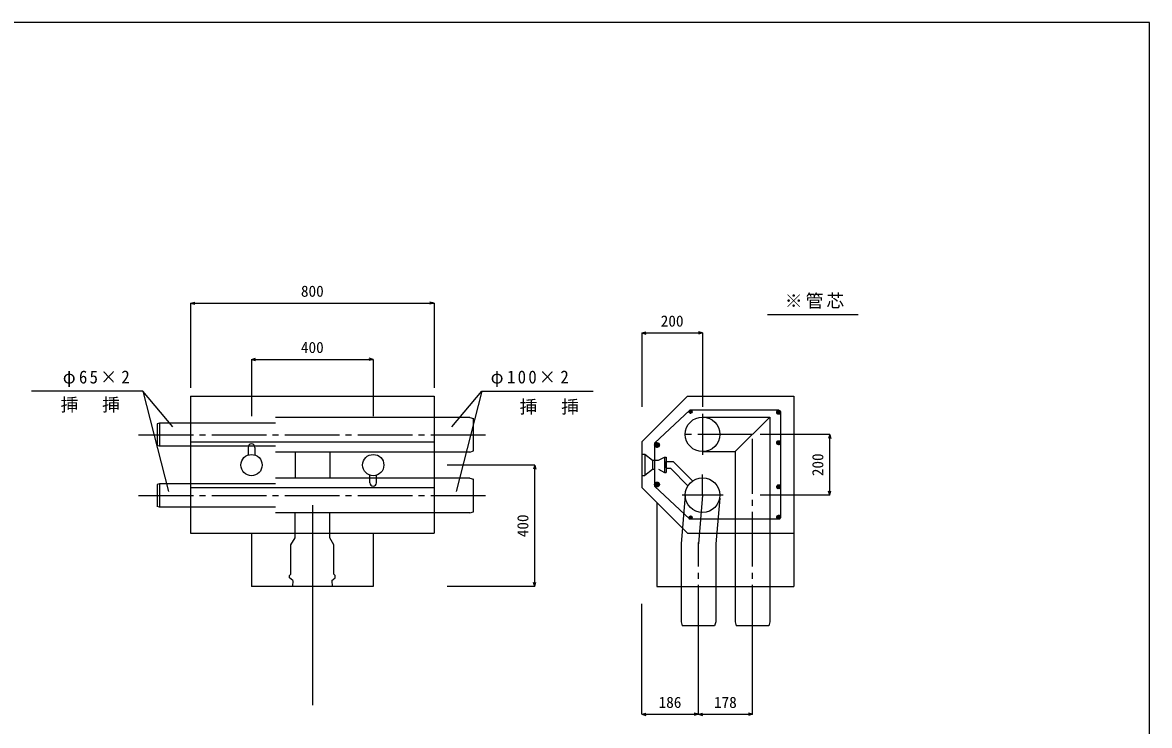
# Model space of a CAD drawing. Units: millimetres on the paper, enlarged 15 times, with parts at other scales. Extents: x -2095 to 2105, y -1473 to 4853.
# Drawn here: x -673 to 2105, y -267 to 1467 of the extents above; entities that cross this region are included whole.
import ezdxf
from ezdxf.enums import TextEntityAlignment as Align

# ---------------------------------------------------------------- set-up
doc = ezdxf.new("R2010")
doc.units = ezdxf.units.MM
doc.header["$LTSCALE"] = 15
doc.linetypes.add('CHAIN2', pattern=[12, 9, -1, 1, -1])
for name, color, linetype in [('0-0_枠', 4, 'CHAIN2'), ('0-1', 4, 'Continuous'), ('0-2_パイプ', 4, 'Continuous'), ('0-3', 2, 'Continuous'), ('0-4_ノズル', 7, 'Continuous'), ('0-A', 4, 'Continuous'), ('2-0_外寸', 7, 'Continuous')]:
    doc.layers.add(name, color=color, linetype=linetype)
doc.styles.add('ＭＳ ゴシック', font='')
doc.styles.get('ＭＳ ゴシック').set_extended_font_data('MS Gothic')

msp = doc.modelspace()

# ---------------------------------------------------------------- linework, layer by layer
at = {"layer": '0-0_枠', "linetype": 'Continuous'}
for p, q in [((-258.28, 774.62), (-248.13, 777.34)), ((-258.28, 774.62), (341.72, 774.62)), ((-258.28, 774.62), (-248.13, 771.91)), ((-258.28, 774.62), (-258.28, 565.89)), ((341.72, 774.62), (331.58, 777.34)), ((341.72, 774.62), (331.58, 771.91)), ((341.72, 774.62), (341.72, 565.89)), ((589.9, 375.34), (373.69, 375.34)), ((589.9, 375.34), (587.18, 365.2)), ((589.9, 75.34), (589.9, 375.34)), ((589.9, 375.34), (592.61, 365.2)), ((589.9, 75.34), (587.18, 85.49)), ((589.9, 75.34), (592.61, 85.49)), ((589.9, 75.34), (373.69, 75.34))]:
    msp.add_line(p, q, dxfattribs=at)
at = {"layer": '0-0_枠', "color": 7}
for p, q in [((1003.65, 501.62), (1003.65, 400.37)), ((-386.48, 450.1), (479.65, 450.1)), ((1003.65, 301), (1003.65, 351.62)), ((-386.48, 300.1), (479.65, 300.1)), ((1054.27, 301), (953.02, 301)), ((1003.65, 301), (993.15, 180.98)), ((993.15, -55.37), (993.15, 184.46))]:
    msp.add_line(p, q, dxfattribs=at)
msp.add_lwpolyline([(1126.65, -55.37), (1126.65, 451), (953.02, 451)], dxfattribs=at)
at = {"layer": '0-1', "color": 3}
for p, q in [((-258.28, 544.75), (-258.28, 207.25)), ((-258.28, 544.75), (341.72, 544.75)), ((341.72, 544.75), (341.72, 207.25)), ((853.65, 432.49), (966.15, 544.75)), ((966.15, 544.75), (1228.65, 544.75)), ((1228.65, 544.75), (1228.65, 207.25)), ((341.72, 431.59), (-258.28, 431.59)), ((853.65, 432.49), (853.65, 319.99)), ((341.72, 319.09), (-258.28, 319.09)), ((853.65, 319.99), (966.15, 207.25)), ((891.15, 282.41), (891.15, 76)), ((-258.28, 207.25), (341.72, 207.25)), ((-108.28, 206.59), (-108.28, 75.34)), ((191.72, 206.59), (191.72, 75.34)), ((966.15, 207.25), (1228.65, 207.25)), ((1228.65, 207.25), (1228.65, 76)), ((191.72, 75.34), (-108.28, 75.34)), ((891.15, 76), (1228.65, 76))]:
    msp.add_line(p, q, dxfattribs=at)
at = {"layer": '0-1', "color": 7}
for p, q in [((853.65, 402.24), (861.11, 402.24)), ((861.11, 402.24), (861.11, 349.74)), ((861.11, 402.24), (879.86, 387.24)), ((894.86, 387.24), (909.86, 394.74)), ((909.86, 394.74), (913.61, 394.74)), ((909.86, 394.74), (909.86, 357.24)), ((913.61, 394.74), (913.61, 363.75)), ((861.11, 349.96), (879.86, 364.74)), ((879.86, 387.24), (883.12, 387.24)), ((879.86, 387.01), (879.86, 364.93)), ((879.86, 364.74), (883.65, 364.74)), ((882.49, 387.24), (894.86, 387.24)), ((894.86, 364.74), (909.86, 357.24)), ((912.9, 384.25), (912.9, 368.01)), ((932.06, 382.94), (913.61, 382.94)), ((925.23, 366.44), (913.61, 366.44)), ((913.61, 365.31), (913.61, 363.75)), ((913.61, 363.75), (913.61, 357.24)), ((967.63, 324.03), (925.23, 366.44)), ((979.04, 335.96), (932.06, 382.94)), ((853.65, 349.74), (861.11, 349.74)), ((909.86, 357.24), (913.61, 357.24))]:
    msp.add_line(p, q, dxfattribs=at)
for centre in [(1003.65, 451), (1003.65, 301)]:
    msp.add_circle(centre, 42.75, dxfattribs=at)
at = {"layer": '0-2_パイプ', "color": 7}
for p, q in [((1163.72, 746.51), (1386.81, 746.51)), ((-376.41, 557.69), (-312.54, 310.2)), ((385.34, 469.87), (459.86, 557.69)), ((459.86, 557.69), (395.99, 310.2)), ((459.86, 557.69), (733.96, 557.69)), ((41.72, 276.36), (41.72, -216.84))]:
    msp.add_line(p, q, dxfattribs=at)
at = {"layer": '0-2_パイプ'}
for p, q in [((853.65, 700.99), (863.79, 703.7)), ((853.65, 700.99), (1003.65, 700.99)), ((853.65, 700.99), (863.79, 698.27)), ((853.65, 700.99), (853.65, 518.68)), ((1003.65, 700.99), (993.5, 703.7)), ((1003.65, 700.99), (993.5, 698.27)), ((1003.65, 700.99), (1003.65, 518.68)), ((-108.28, 635.92), (-98.13, 638.63)), ((-108.28, 635.92), (191.72, 635.92)), ((-108.28, 635.92), (-98.13, 633.2)), ((-108.28, 635.92), (-108.28, 495.92)), ((191.72, 635.92), (181.58, 638.63)), ((191.72, 635.92), (181.58, 633.2)), ((191.72, 635.92), (191.72, 495.92)), ((-334.78, 478.6), (-340.78, 476.99)), ((-340.78, 476.99), (-340.78, 423.21)), ((-334.78, 478.6), (-334.78, 421.6)), ((-48.81, 478.6), (-334.78, 478.6)), ((429.47, 492.85), (-48.81, 492.85)), ((429.47, 492.85), (439.22, 490.24)), ((439.22, 409.96), (439.22, 490.24)), ((1169.4, 493.75), (1169.4, -11.75)), ((1316.91, 451), (1145.65, 451)), ((1316.91, 451), (1314.19, 440.86)), ((1316.91, 301), (1316.91, 451)), ((1316.91, 451), (1319.63, 440.86)), ((-334.78, 421.6), (-340.78, 423.21)), ((-48.81, 421.6), (-334.78, 421.6)), ((429.47, 407.35), (-48.81, 407.35)), ((-1.03, 407.35), (-1.03, 342.85)), ((84.47, 407.35), (84.47, 342.85)), ((429.47, 407.35), (439.22, 409.96)), ((1083.9, 408.25), (1083.9, -11.75)), ((429.47, 342.85), (-48.81, 342.85)), ((429.47, 342.85), (439.22, 340.24)), ((439.22, 259.96), (439.22, 340.24)), ((-334.78, 328.6), (-340.78, 326.99)), ((-340.78, 326.99), (-340.78, 273.21)), ((-334.78, 328.6), (-334.78, 271.6)), ((-48.81, 328.6), (-334.78, 328.6)), ((1316.91, 301), (1314.19, 311.14)), ((1316.91, 301), (1319.63, 311.14)), ((1316.91, 301), (1145.65, 301)), ((-334.78, 271.6), (-340.78, 273.21)), ((-48.81, 271.6), (-334.78, 271.6)), ((429.47, 257.35), (-48.81, 257.35)), ((-1.03, 195.76), (-1.03, 257.35)), ((84.47, 195.76), (84.47, 257.35)), ((429.47, 257.35), (439.22, 259.96)), ((950.4, 180.98), (950.4, -11.75)), ((1035.9, 180.98), (1035.9, -11.75)), ((-14.38, 102.98), (-11.23, 106.13)), ((-14.38, 96.98), (-14.38, 102.98)), ((-6.46, 90.34), (-14.38, 96.98)), ((-6.46, 90.34), (-6.99, 75.34)), ((89.91, 90.34), (90.44, 75.34)), ((90.44, 75.34), (-6.99, 75.34)), ((853.65, -239.59), (853.65, 32.98)), ((993.15, -239.59), (993.15, 32.98)), ((1126.65, -239.59), (1126.65, 32.98)), ((950.4, -11.75), (953.01, -21.5)), ((1033.28, -21.5), (953.01, -21.5)), ((1035.9, -11.75), (1033.28, -21.5)), ((1083.9, -11.75), (1086.51, -21.5)), ((1166.78, -21.5), (1086.51, -21.5)), ((1169.4, -11.75), (1166.78, -21.5)), ((853.65, -239.59), (863.79, -236.88)), ((853.65, -239.59), (993.15, -239.59)), ((853.65, -239.59), (863.79, -242.31)), ((993.15, -239.59), (983, -236.88)), ((993.15, -239.59), (983, -242.31)), ((993.15, -239.59), (1003.29, -236.88)), ((993.15, -239.59), (1126.65, -239.59)), ((993.15, -239.59), (1003.29, -242.31)), ((1126.65, -239.59), (1116.5, -236.88)), ((1126.65, -239.59), (1116.5, -242.31))]:
    msp.add_line(p, q, dxfattribs=at)
at = {"layer": '0-2_パイプ', "color": 7}
msp.add_lwpolyline([(-301.89, 469.87), (-376.41, 557.69), (-650.52, 557.69)], dxfattribs=at)
at = {"layer": '0-2_パイプ'}
for points in [[(-11.23, 106.13), (-11.23, 178.09), (-1.03, 195.76)], [(89.91, 90.34), (97.82, 96.98), (97.82, 102.98), (94.67, 106.13), (94.67, 178.09), (84.47, 195.76)]]:
    msp.add_lwpolyline(points, dxfattribs=at)
at = {"layer": '0-3'}
for p, q in [((885.15, 428.82), (972.39, 510.25)), ((1191.15, 510.25), (972.39, 510.25)), ((1191.34, 510.25), (1186.27, 505.19)), ((1190.18, 510.15), (1186.37, 506.34)), ((1192.27, 510.12), (1186.4, 504.25)), ((1193.07, 509.85), (1186.67, 503.45)), ((1193.76, 509.49), (1187.03, 502.76)), ((1188.3, 509.33), (1187.19, 508.22)), ((1194.37, 509.03), (1187.49, 502.15)), ((1194.89, 508.5), (1188.02, 501.63)), ((1195.33, 507.88), (1188.64, 501.19)), ((1195.68, 507.17), (1189.35, 500.84)), ((1195.92, 506.35), (1190.17, 500.6)), ((1196.02, 505.39), (1191.13, 500.5)), ((1195.87, 504.18), (1192.34, 500.65)), ((1196.02, 505.37), (1196.02, 246.62)), ((885.15, 428.82), (885.15, 323.18)), ((890.67, 430.73), (885.17, 425.23)), ((891.72, 430.72), (885.17, 424.17)), ((892.63, 430.56), (885.33, 423.27)), ((889.35, 430.48), (885.42, 426.54)), ((893.42, 430.3), (885.59, 422.47)), ((894.13, 429.95), (885.94, 421.76)), ((894.77, 429.53), (886.37, 421.12)), ((895.34, 429.04), (886.86, 420.55)), ((895.84, 428.48), (887.41, 420.05)), ((896.28, 427.85), (888.04, 419.62)), ((896.64, 427.16), (888.74, 419.25)), ((896.92, 426.37), (889.52, 418.97)), ((897.1, 425.49), (890.4, 418.8)), ((897.14, 424.47), (891.42, 418.76)), ((896.95, 423.22), (892.68, 418.95)), ((895.97, 421.18), (894.71, 419.93)), ((1191.34, 435.25), (1186.27, 430.19)), ((1190.18, 435.15), (1186.37, 431.34)), ((1192.27, 435.12), (1186.4, 429.25)), ((1193.07, 434.85), (1186.67, 428.45)), ((1193.76, 434.49), (1187.03, 427.76)), ((1188.3, 434.33), (1187.19, 433.22)), ((1194.37, 434.03), (1187.49, 427.15)), ((1194.89, 433.5), (1188.02, 426.63)), ((1195.33, 432.88), (1188.64, 426.19)), ((1195.68, 432.17), (1189.35, 425.84)), ((1195.92, 431.35), (1190.17, 425.6)), ((1196.02, 430.39), (1191.13, 425.5)), ((1195.87, 429.18), (1192.34, 425.65)), ((885.15, 323.18), (972.39, 241.75)), ((891.72, 321.28), (885.17, 327.82)), ((890.67, 321.27), (885.17, 326.77)), ((892.63, 321.43), (885.33, 328.73)), ((889.35, 321.52), (885.42, 325.46)), ((893.42, 321.7), (885.59, 329.52)), ((894.13, 322.05), (885.94, 330.24)), ((894.77, 322.47), (886.37, 330.88)), ((895.34, 322.96), (886.86, 331.44)), ((895.84, 323.52), (887.41, 331.95)), ((896.28, 324.14), (888.04, 332.38)), ((896.64, 324.84), (888.74, 332.74)), ((896.92, 325.62), (889.52, 333.02)), ((897.1, 326.51), (890.4, 333.2)), ((897.14, 327.53), (891.42, 333.24)), ((896.95, 328.78), (892.68, 333.05)), ((895.97, 330.82), (894.71, 332.07)), ((1191.34, 316.75), (1186.27, 321.81)), ((1190.18, 316.85), (1186.37, 320.66)), ((1192.27, 316.88), (1186.4, 322.75)), ((1193.07, 317.14), (1186.67, 323.54)), ((1193.76, 317.51), (1187.03, 324.24)), ((1188.3, 317.67), (1187.19, 318.78)), ((1194.37, 317.96), (1187.49, 324.84)), ((1194.89, 318.5), (1188.02, 325.37)), ((1195.33, 319.12), (1188.64, 325.81)), ((1195.68, 319.83), (1189.35, 326.16)), ((1195.92, 320.65), (1190.17, 326.4)), ((1196.02, 321.61), (1191.13, 326.5)), ((1195.87, 322.82), (1192.34, 326.35)), ((1194.89, 243.5), (1188.02, 250.37)), ((1195.33, 244.12), (1188.64, 250.81)), ((1195.68, 244.83), (1189.35, 251.16)), ((1195.92, 245.65), (1190.17, 251.4)), ((1196.02, 246.61), (1191.13, 251.5)), ((1195.87, 247.82), (1192.34, 251.35)), ((1191.15, 241.75), (972.39, 241.75)), ((1191.34, 241.75), (1186.27, 246.81)), ((1190.18, 241.85), (1186.37, 245.66)), ((1192.27, 241.88), (1186.4, 247.75)), ((1193.07, 242.14), (1186.67, 248.54)), ((1193.76, 242.51), (1187.03, 249.24)), ((1188.3, 242.67), (1187.19, 243.78)), ((1194.37, 242.96), (1187.49, 249.84))]:
    msp.add_line(p, q, dxfattribs=at)
at = {"layer": '0-3', "color": 7}
for p, q in [((974.2, 510.22), (970.14, 506.17)), ((973.38, 510.2), (970.16, 506.98)), ((974.87, 510.1), (970.26, 505.49)), ((975.45, 509.89), (970.48, 504.91)), ((972.24, 509.86), (970.5, 508.12)), ((975.96, 509.6), (970.76, 504.4)), ((976.41, 509.25), (971.11, 503.96)), ((976.79, 508.84), (971.52, 503.57)), ((977.12, 508.37), (971.99, 503.25)), ((977.38, 507.84), (972.53, 502.99)), ((977.56, 507.22), (973.15, 502.81)), ((977.63, 506.5), (973.87, 502.74)), ((977.52, 505.59), (974.77, 502.84)), ((974.2, 241.77), (970.14, 245.83)), ((973.38, 241.79), (970.16, 245.01)), ((974.87, 241.9), (970.26, 246.5)), ((975.45, 242.11), (970.48, 247.09)), ((972.24, 242.14), (970.5, 243.88)), ((975.96, 242.39), (970.76, 247.6)), ((976.41, 242.74), (971.11, 248.04)), ((976.79, 243.15), (971.52, 248.43)), ((977.12, 243.62), (971.99, 248.75)), ((977.38, 244.16), (972.53, 249.01)), ((977.56, 244.78), (973.15, 249.19)), ((977.63, 245.5), (973.87, 249.26)), ((977.52, 246.41), (974.77, 249.15))]:
    msp.add_line(p, q, dxfattribs=at)
at = {"layer": '0-3'}
for centre, radius in [((973.88, 506.49), 3.75), ((1191.15, 505.37), 4.88), ((891.15, 424.75), 6), ((1191.15, 430.37), 4.88), ((891.15, 327.25), 6), ((1191.15, 321.62), 4.88), ((1191.15, 246.62), 4.88), ((973.88, 245.51), 3.75)]:
    msp.add_circle(centre, radius, dxfattribs=at)
at = {"layer": '0-4_ノズル'}
for p, q in [((-116.53, 418.92), (-116.53, 400.02)), ((-100.03, 418.92), (-100.03, 400.02)), ((183.47, 331.28), (183.47, 350.18)), ((199.97, 331.28), (199.97, 350.18))]:
    msp.add_line(p, q, dxfattribs=at)
for centre in [(-108.28, 375.1), (191.72, 375.1)]:
    msp.add_circle(centre, 26.25, dxfattribs=at)
for centre, start, end in [((-108.28, 418.92), 0, 180), ((191.72, 331.28), 180, 0)]:
    msp.add_arc(centre, 8.25, start, end, dxfattribs=at)
at = {"layer": '0-A'}
for p, q in [((1003.65, 493.75), (1169.4, 493.75)), ((1083.9, 408.25), (1169.4, 493.75)), ((1003.65, 408.25), (1083.9, 408.25)), ((960.9, 301), (950.4, 180.98)), ((1045.75, 293.58), (1035.9, 180.98))]:
    msp.add_line(p, q, dxfattribs=at)
at = {"layer": '2-0_外寸', "color": 5}
for p, q in [((2105.14, 1466.87), (-2094.86, 1466.87)), ((2105.14, -1473.13), (2105.14, 1466.87))]:
    msp.add_line(p, q, dxfattribs=at)

# ---------------------------------------------------------------- texts
at = {"layer": '0-0_枠', "style": 'ＭＳ ゴシック'}
msp.add_text('800', height=27.49, dxfattribs=at).set_placement((13.6, 782.12), align=Align.BOTTOM_LEFT)
msp.add_text('400', height=27.49, rotation=90, dxfattribs=at).set_placement((582.4, 197.22), align=Align.BOTTOM_LEFT)
at = {"layer": '0-2_パイプ', "style": 'ＭＳ ゴシック'}
for s, p in [('200', (900.52, 708.49)), ('400', (13.6, 643.42)), ('186', (895.27, -232.09)), ('178', (1031.77, -232.09))]:
    msp.add_text(s, height=27.49, dxfattribs=at).set_placement(p, align=Align.BOTTOM_LEFT)
msp.add_text('200', height=27.49, rotation=90, dxfattribs=at).set_placement((1309.41, 347.87), align=Align.BOTTOM_LEFT)
at = {"layer": '0-2_パイプ', "color": 7, "char_height": 32.1, "attachment_point": 7, "style": 'ＭＳ ゴシック'}
for s, insert in [('\\T1.17;※管芯', (1206.31, 760.71)), ('\\T1.26;\\W0.95;φ65×2', (-573.41, 567.7)), ('\\T1.27;\\W0.95;φ100×2', (481.29, 567.7)), ('\\T1.17;挿\u3000挿', (-578.91, 504.59)), ('\\T1.17;挿\u3000挿', (552.63, 499.35))]:
    msp.add_mtext(s, dxfattribs=dict(at, insert=insert))

doc.saveas('drawing.dxf')
